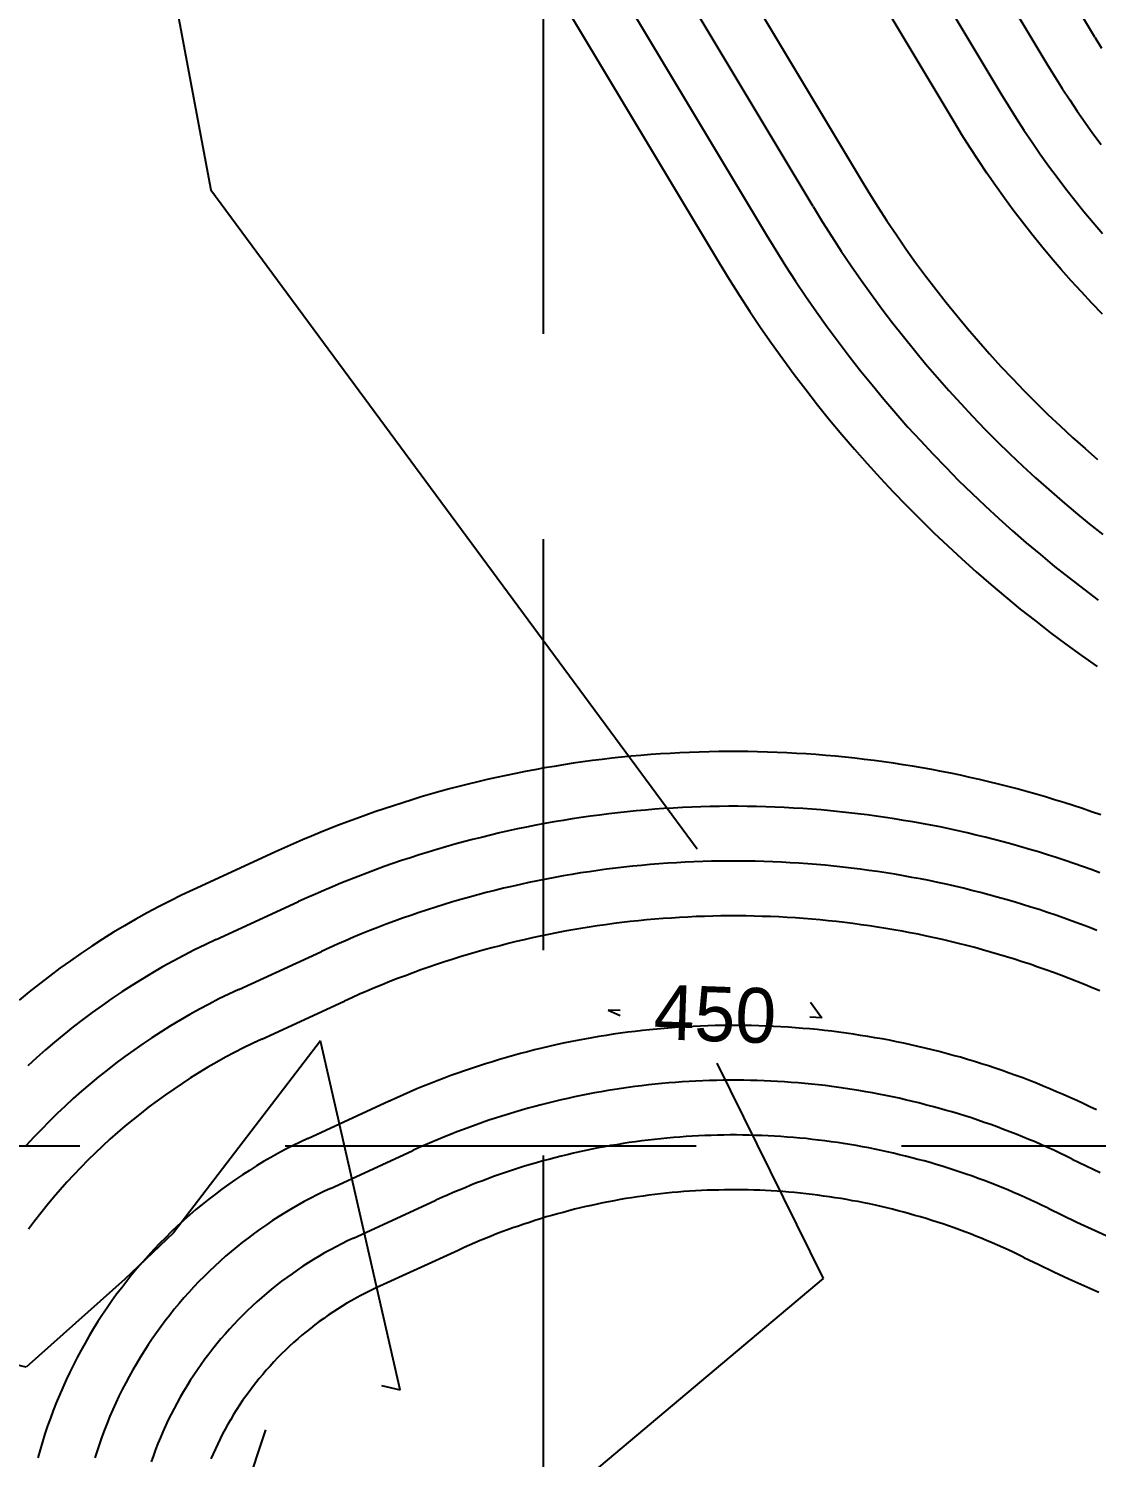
# Model space of a CAD drawing. Header units: inches. Extents: x 2439273 to 2445077, y 7048639 to 7057917.
# Drawn here: x 2443006 to 2443084, y 7055137.1 to 7055241.4 of the extents above; entities that cross this region are included whole.
import ezdxf
from ezdxf.enums import TextEntityAlignment as Align

# ---------------------------------------------------------------- set-up
doc = ezdxf.new("R2010")
doc.units = ezdxf.units.IN
doc.header["$LTSCALE"] = 300
doc.header["$MEASUREMENT"] = 0
for name, pattern in [('DASHED', [0.29, 0.25, -0.04]), ('DASHEDX2', [0.165, 0.125, -0.04]), ('HIDDEN', [0.375, 0.25, -0.125])]:
    doc.linetypes.add(name, pattern=pattern)
for name, color, linetype in [('EC', 43, 'DASHEDX2'), ('GRID', 254, 'HIDDEN'), ('PC', 43, 'DASHEDX2')]:
    doc.layers.add(name, color=color, linetype=linetype)
doc.styles.add('TMODELF', font='tmodelf')

msp = doc.modelspace()

# ---------------------------------------------------------------- linework, layer by layer
at = {"layer": 'EC', "color": 43, "linetype": 'DASHED', "flags": 128}
for points in [[(2442881.96, 7055573.21), (2442879.1, 7055531.43), (2442927.59, 7055455.25), (2442934.38, 7055434.1), (2442941.96, 7055423.03), (2442996.24, 7055347.46), (2443030.13, 7055325.05), (2443009.32, 7055280.28), (2442984.94, 7055240.37), (2443015.54, 7055249.83), (2443019.33, 7055229.64), (2443061.22, 7055172.89)], [(2443063.12, 7055170.33), (2443063.96, 7055169.19), (2443063.08, 7055169.22)], [(2443049.22, 7055169.72), (2443048.34, 7055169.75), (2443049.21, 7055169.35)], [(2443056.29, 7055165.86), (2443064.04, 7055150.15), (2443043.37, 7055132.78), (2443036.84, 7055130.33), (2443031.52, 7055127.82), (2443024.53, 7055129.62), (2443021.85, 7055134.61), (2443024.92, 7055143.83), (2443033.16, 7055142.03), (2443027.33, 7055167.51), (2443016.59, 7055153.49), (2443013.05, 7055150.11), (2443005.85, 7055143.67), (2443001.94, 7055144.57), (2442992.97, 7055122.7), (2442995.96, 7055089.49), (2443001.48, 7055083.84), (2443012, 7055052), (2443032.83, 7055030.65), (2443040.99, 7055013.68), (2443033.76, 7054941.31), (2443005.13, 7054922.14), (2443023.05, 7054903.21), (2442991.27, 7054863.26)]]:
    msp.add_lwpolyline(points, dxfattribs=at)
at = {"layer": 'GRID', "linetype": 'HIDDEN', "ltscale": 0.4}
for p, q in [((2443043.63, 7049369.12), (2443043.63, 7057765.42)), ((2439424.76, 7055159.84), (2444925.44, 7055159.84))]:
    msp.add_line(p, q, dxfattribs=at)
at = {"layer": 'PC', "color": 24, "linetype": 'Continuous', "flags": 128}
for points in [[(2443083.89, 7055240.78), (2442879.56, 7055581.25)], [(2442876.13, 7055579.19), (2443080.46, 7055238.72)], [(2442872.7, 7055577.14), (2443077.03, 7055236.66)], [(2443084.44, 7055220.57), (2443083.66, 7055221.37), (2443082.91, 7055222.18), (2443082.16, 7055223), (2443081.42, 7055223.83), (2443080.7, 7055224.67), (2443079.99, 7055225.53), (2443079.29, 7055226.39), (2443078.61, 7055227.27), (2443077.93, 7055228.15), (2443077.28, 7055229.04), (2443076.63, 7055229.95), (2443076, 7055230.86), (2443075.38, 7055231.78), (2443074.77, 7055232.71), (2443074.18, 7055233.65), (2443073.6, 7055234.6), (2442869.27, 7055575.08)], [(2442862.41, 7055570.96), (2443066.74, 7055230.49)], [(2443063.31, 7055228.43), (2442858.98, 7055568.9)], [(2442855.55, 7055566.84), (2443059.88, 7055226.37)], [(2442852.12, 7055564.79), (2443056.45, 7055224.31)], [(2443083.89, 7055240.78), (2443084.38, 7055239.98)], [(2443080.46, 7055238.72), (2443080.98, 7055237.87), (2443081.51, 7055237.03), (2443082.05, 7055236.2), (2443082.6, 7055235.37), (2443083.17, 7055234.55), (2443083.75, 7055233.75), (2443084.34, 7055232.95)], [(2443077.03, 7055236.66), (2443077.58, 7055235.76), (2443078.14, 7055234.87), (2443078.71, 7055233.99), (2443079.3, 7055233.11), (2443079.9, 7055232.25), (2443080.51, 7055231.39), (2443081.14, 7055230.55), (2443081.77, 7055229.71), (2443082.42, 7055228.88), (2443083.08, 7055228.06), (2443083.76, 7055227.25), (2443084.44, 7055226.45)], [(2443066.74, 7055230.49), (2443067.38, 7055229.44), (2443068.03, 7055228.4), (2443068.7, 7055227.37), (2443069.39, 7055226.35), (2443070.09, 7055225.34), (2443070.8, 7055224.34), (2443071.53, 7055223.36), (2443072.27, 7055222.38), (2443073.03, 7055221.41), (2443073.8, 7055220.46), (2443074.59, 7055219.51), (2443075.39, 7055218.58), (2443076.2, 7055217.66), (2443077.03, 7055216.75), (2443077.86, 7055215.86), (2443078.72, 7055214.97), (2443079.58, 7055214.1), (2443080.46, 7055213.24), (2443081.35, 7055212.4), (2443082.25, 7055211.56), (2443083.17, 7055210.74), (2443084.09, 7055209.94)], [(2443063.31, 7055228.43), (2443063.98, 7055227.33), (2443064.67, 7055226.24), (2443065.37, 7055225.16), (2443066.08, 7055224.1), (2443066.82, 7055223.04), (2443067.57, 7055221.99), (2443068.33, 7055220.96), (2443069.11, 7055219.93), (2443069.9, 7055218.92), (2443070.71, 7055217.92), (2443071.53, 7055216.93), (2443072.37, 7055215.96), (2443073.22, 7055214.99), (2443074.09, 7055214.04), (2443074.96, 7055213.1), (2443075.86, 7055212.17), (2443076.76, 7055211.26), (2443077.68, 7055210.36), (2443078.61, 7055209.48), (2443079.56, 7055208.6), (2443080.52, 7055207.75), (2443081.49, 7055206.9), (2443082.47, 7055206.07), (2443083.46, 7055205.26), (2443084.47, 7055204.46)], [(2443059.88, 7055226.37), (2443060.58, 7055225.22), (2443061.3, 7055224.08), (2443062.03, 7055222.96), (2443062.78, 7055221.84), (2443063.55, 7055220.74), (2443064.33, 7055219.64), (2443065.13, 7055218.56), (2443065.94, 7055217.49), (2443066.77, 7055216.43), (2443067.62, 7055215.39), (2443068.48, 7055214.35), (2443069.35, 7055213.33), (2443070.24, 7055212.32), (2443071.15, 7055211.33), (2443072.06, 7055210.35), (2443073, 7055209.38), (2443073.94, 7055208.42), (2443074.91, 7055207.48), (2443075.88, 7055206.56), (2443076.87, 7055205.65), (2443077.87, 7055204.75), (2443078.88, 7055203.87), (2443079.91, 7055203), (2443080.95, 7055202.14), (2443082, 7055201.31), (2443083.07, 7055200.49), (2443084.14, 7055199.68)], [(2443056.45, 7055224.31), (2443057.18, 7055223.11), (2443057.93, 7055221.93), (2443058.7, 7055220.75), (2443059.48, 7055219.59), (2443060.28, 7055218.43), (2443061.09, 7055217.29), (2443061.93, 7055216.16), (2443062.78, 7055215.05), (2443063.64, 7055213.94), (2443064.52, 7055212.85), (2443065.42, 7055211.77), (2443066.33, 7055210.71), (2443067.26, 7055209.65), (2443068.21, 7055208.62), (2443069.16, 7055207.59), (2443070.14, 7055206.58), (2443071.13, 7055205.59), (2443072.13, 7055204.6), (2443073.15, 7055203.64), (2443074.18, 7055202.69), (2443075.22, 7055201.75), (2443076.28, 7055200.83), (2443077.35, 7055199.92), (2443078.44, 7055199.03), (2443079.54, 7055198.16), (2443080.65, 7055197.3), (2443081.77, 7055196.46), (2443082.9, 7055195.64), (2443084.05, 7055194.83)], [(2443084.33, 7055184), (2443083.65, 7055184.23), (2443082.98, 7055184.46), (2443082.31, 7055184.68), (2443081.63, 7055184.9), (2443080.95, 7055185.11), (2443080.27, 7055185.32), (2443079.59, 7055185.52), (2443078.9, 7055185.71), (2443078.22, 7055185.9), (2443077.53, 7055186.08), (2443076.84, 7055186.25), (2443076.15, 7055186.42), (2443075.46, 7055186.59), (2443074.76, 7055186.74), (2443074.07, 7055186.89), (2443073.37, 7055187.04), (2443072.68, 7055187.17), (2443071.98, 7055187.31), (2443071.28, 7055187.43), (2443070.58, 7055187.55), (2443069.88, 7055187.66), (2443069.17, 7055187.77), (2443068.47, 7055187.87), (2443067.76, 7055187.97), (2443067.06, 7055188.05), (2443066.35, 7055188.14), (2443065.65, 7055188.21), (2443064.94, 7055188.28), (2443064.23, 7055188.34), (2443063.52, 7055188.4), (2443062.81, 7055188.45), (2443062.1, 7055188.49), (2443061.39, 7055188.53), (2443060.68, 7055188.56), (2443059.97, 7055188.59), (2443059.26, 7055188.61), (2443058.55, 7055188.62), (2443057.84, 7055188.63), (2443057.13, 7055188.63), (2443056.42, 7055188.62), (2443055.71, 7055188.61), (2443055, 7055188.59), (2443054.29, 7055188.56), (2443053.57, 7055188.53), (2443052.86, 7055188.49), (2443052.16, 7055188.45), (2443051.45, 7055188.4), (2443050.74, 7055188.34), (2443050.03, 7055188.28), (2443049.32, 7055188.21), (2443048.61, 7055188.13), (2443047.91, 7055188.05), (2443047.2, 7055187.96), (2443046.5, 7055187.87), (2443045.79, 7055187.77), (2443045.09, 7055187.66), (2443044.39, 7055187.54), (2443043.69, 7055187.43), (2443042.99, 7055187.3), (2443042.29, 7055187.17), (2443041.59, 7055187.03), (2443040.9, 7055186.88), (2443040.2, 7055186.73), (2443039.51, 7055186.58), (2443038.82, 7055186.41), (2443038.13, 7055186.25), (2443037.44, 7055186.07), (2443036.75, 7055185.89), (2443036.06, 7055185.7), (2443035.38, 7055185.51), (2443034.7, 7055185.31), (2443034.02, 7055185.1), (2443033.34, 7055184.89), (2443032.66, 7055184.67), (2443031.99, 7055184.45), (2443031.31, 7055184.22), (2443030.64, 7055183.98), (2443029.98, 7055183.74), (2443029.31, 7055183.49), (2443028.64, 7055183.24), (2443027.98, 7055182.98), (2443027.32, 7055182.72), (2443026.67, 7055182.44), (2443026.01, 7055182.17), (2443025.36, 7055181.89), (2443024.71, 7055181.6), (2443024.06, 7055181.3), (2443024, 7055181.27), (2443018.04, 7055178.53), (2443017.18, 7055178.13), (2443016.34, 7055177.71), (2443015.5, 7055177.28), (2443014.67, 7055176.84), (2443013.84, 7055176.38), (2443013.03, 7055175.91), (2443012.22, 7055175.43), (2443011.42, 7055174.93), (2443010.63, 7055174.41), (2443009.84, 7055173.89), (2443009.07, 7055173.35), (2443008.31, 7055172.8), (2443007.55, 7055172.23), (2443006.81, 7055171.66), (2443006.07, 7055171.07), (2443005.34, 7055170.47)], [(2443084.25, 7055179.76), (2443083.62, 7055180), (2443082.98, 7055180.23), (2443082.35, 7055180.45), (2443081.71, 7055180.67), (2443081.07, 7055180.88), (2443080.42, 7055181.09), (2443079.78, 7055181.29), (2443079.13, 7055181.48), (2443078.48, 7055181.67), (2443077.83, 7055181.86), (2443077.18, 7055182.03), (2443076.53, 7055182.21), (2443075.87, 7055182.37), (2443075.22, 7055182.53), (2443074.56, 7055182.69), (2443073.9, 7055182.84), (2443073.24, 7055182.98), (2443072.58, 7055183.12), (2443071.92, 7055183.25), (2443071.25, 7055183.37), (2443070.59, 7055183.49), (2443069.92, 7055183.6), (2443069.26, 7055183.71), (2443068.59, 7055183.81), (2443067.92, 7055183.91), (2443067.25, 7055184), (2443066.58, 7055184.08), (2443065.91, 7055184.16), (2443065.24, 7055184.23), (2443064.57, 7055184.3), (2443063.89, 7055184.36), (2443063.22, 7055184.41), (2443062.55, 7055184.46), (2443061.87, 7055184.5), (2443061.2, 7055184.54), (2443060.52, 7055184.57), (2443059.85, 7055184.59), (2443059.17, 7055184.61), (2443058.5, 7055184.62), (2443057.82, 7055184.63), (2443057.15, 7055184.63), (2443056.47, 7055184.62), (2443055.8, 7055184.61), (2443055.12, 7055184.59), (2443054.45, 7055184.57), (2443053.77, 7055184.54), (2443053.1, 7055184.5), (2443052.42, 7055184.46), (2443051.75, 7055184.41), (2443051.08, 7055184.35), (2443050.4, 7055184.29), (2443049.73, 7055184.23), (2443049.06, 7055184.16), (2443048.39, 7055184.08), (2443047.72, 7055183.99), (2443047.05, 7055183.9), (2443046.38, 7055183.81), (2443045.71, 7055183.71), (2443045.05, 7055183.6), (2443044.38, 7055183.49), (2443043.72, 7055183.37), (2443043.05, 7055183.24), (2443042.39, 7055183.11), (2443041.73, 7055182.97), (2443041.07, 7055182.83), (2443040.41, 7055182.68), (2443039.75, 7055182.52), (2443039.1, 7055182.36), (2443038.44, 7055182.2), (2443037.79, 7055182.03), (2443037.14, 7055181.85), (2443036.49, 7055181.66), (2443035.84, 7055181.47), (2443035.19, 7055181.28), (2443034.55, 7055181.08), (2443033.9, 7055180.87), (2443033.26, 7055180.66), (2443032.62, 7055180.44), (2443031.99, 7055180.22), (2443031.35, 7055179.99), (2443030.72, 7055179.75), (2443030.09, 7055179.51), (2443029.46, 7055179.26), (2443028.83, 7055179.01), (2443028.21, 7055178.75), (2443027.59, 7055178.49), (2443026.97, 7055178.22), (2443026.35, 7055177.95), (2443025.73, 7055177.67)], [(2443084.04, 7055175.56), (2443083.44, 7055175.79), (2443082.84, 7055176.02), (2443082.24, 7055176.24), (2443081.64, 7055176.46), (2443081.04, 7055176.67), (2443080.43, 7055176.88), (2443079.83, 7055177.08), (2443079.22, 7055177.27), (2443078.61, 7055177.46), (2443077.99, 7055177.65), (2443077.38, 7055177.83), (2443076.76, 7055178), (2443076.15, 7055178.17), (2443075.53, 7055178.33), (2443074.91, 7055178.49), (2443074.29, 7055178.64), (2443073.66, 7055178.79), (2443073.04, 7055178.93), (2443072.41, 7055179.07), (2443071.79, 7055179.2), (2443071.16, 7055179.32), (2443070.53, 7055179.44), (2443069.9, 7055179.55), (2443069.27, 7055179.66), (2443068.64, 7055179.76), (2443068.01, 7055179.86), (2443067.37, 7055179.95), (2443066.74, 7055180.03), (2443066.1, 7055180.11), (2443065.47, 7055180.18), (2443064.83, 7055180.25), (2443064.19, 7055180.32), (2443063.56, 7055180.37), (2443062.92, 7055180.42), (2443062.28, 7055180.47), (2443061.64, 7055180.51), (2443061, 7055180.54), (2443060.36, 7055180.57), (2443059.72, 7055180.59), (2443059.08, 7055180.61), (2443058.45, 7055180.62), (2443057.81, 7055180.63), (2443057.17, 7055180.63), (2443056.53, 7055180.62), (2443055.89, 7055180.61), (2443055.25, 7055180.59), (2443054.61, 7055180.57), (2443053.97, 7055180.54), (2443053.33, 7055180.51), (2443052.69, 7055180.47), (2443052.05, 7055180.42), (2443051.41, 7055180.37), (2443050.78, 7055180.31), (2443050.14, 7055180.25), (2443049.5, 7055180.18), (2443048.87, 7055180.11), (2443048.23, 7055180.03), (2443047.6, 7055179.94), (2443046.97, 7055179.85), (2443046.33, 7055179.76), (2443045.7, 7055179.65), (2443045.07, 7055179.55), (2443044.44, 7055179.43), (2443043.81, 7055179.31), (2443043.18, 7055179.19), (2443042.56, 7055179.06), (2443041.93, 7055178.92), (2443041.31, 7055178.78), (2443040.69, 7055178.64), (2443040.06, 7055178.48), (2443039.44, 7055178.33), (2443038.83, 7055178.16), (2443038.21, 7055177.99), (2443037.59, 7055177.82), (2443036.98, 7055177.64), (2443036.37, 7055177.45), (2443035.76, 7055177.26), (2443035.15, 7055177.07), (2443034.54, 7055176.87), (2443033.93, 7055176.66), (2443033.33, 7055176.45), (2443032.73, 7055176.23), (2443032.13, 7055176.01), (2443031.53, 7055175.78), (2443030.93, 7055175.55), (2443030.34, 7055175.31), (2443029.75, 7055175.06), (2443029.16, 7055174.81), (2443028.57, 7055174.56), (2443027.99, 7055174.3), (2443027.41, 7055174.03)], [(2443019.71, 7055174.9), (2443025.67, 7055177.64), (2443025.73, 7055177.67)], [(2443084.24, 7055171.15), (2443083.68, 7055171.38), (2443083.12, 7055171.61), (2443082.56, 7055171.84), (2443082, 7055172.06), (2443081.44, 7055172.28), (2443080.87, 7055172.49), (2443080.3, 7055172.69), (2443079.73, 7055172.89), (2443079.16, 7055173.09), (2443078.59, 7055173.28), (2443078.01, 7055173.46), (2443077.43, 7055173.64), (2443076.85, 7055173.81), (2443076.27, 7055173.98), (2443075.69, 7055174.15), (2443075.11, 7055174.31), (2443074.53, 7055174.46), (2443073.94, 7055174.61), (2443073.35, 7055174.75), (2443072.76, 7055174.89), (2443072.18, 7055175.02), (2443071.58, 7055175.15), (2443070.99, 7055175.28), (2443070.4, 7055175.39), (2443069.81, 7055175.5), (2443069.21, 7055175.61), (2443068.62, 7055175.71), (2443068.02, 7055175.81), (2443067.42, 7055175.9), (2443066.82, 7055175.98), (2443066.22, 7055176.07), (2443065.62, 7055176.14), (2443065.02, 7055176.21), (2443064.42, 7055176.27), (2443063.82, 7055176.33), (2443063.22, 7055176.39), (2443062.62, 7055176.43), (2443062.02, 7055176.48), (2443061.41, 7055176.51), (2443060.81, 7055176.55), (2443060.2, 7055176.57), (2443059.6, 7055176.59), (2443059, 7055176.61), (2443058.39, 7055176.62), (2443057.79, 7055176.63), (2443057.18, 7055176.63), (2443056.58, 7055176.62), (2443055.98, 7055176.61), (2443055.37, 7055176.59), (2443054.77, 7055176.57), (2443054.16, 7055176.54), (2443053.56, 7055176.51), (2443052.96, 7055176.47), (2443052.35, 7055176.43), (2443051.75, 7055176.38), (2443051.15, 7055176.33), (2443050.55, 7055176.27), (2443049.95, 7055176.21), (2443049.35, 7055176.14), (2443048.75, 7055176.06), (2443048.15, 7055175.98), (2443047.55, 7055175.89), (2443046.95, 7055175.8), (2443046.36, 7055175.71), (2443045.76, 7055175.61), (2443045.17, 7055175.5), (2443044.57, 7055175.39), (2443043.98, 7055175.27), (2443043.39, 7055175.15), (2443042.8, 7055175.02), (2443042.21, 7055174.88), (2443041.62, 7055174.75), (2443041.03, 7055174.6), (2443040.45, 7055174.45), (2443039.86, 7055174.3), (2443039.28, 7055174.14), (2443038.7, 7055173.98), (2443038.12, 7055173.81), (2443037.54, 7055173.63), (2443036.96, 7055173.45), (2443036.39, 7055173.27), (2443035.81, 7055173.08), (2443035.24, 7055172.88), (2443034.67, 7055172.68), (2443034.1, 7055172.47), (2443033.54, 7055172.26), (2443032.97, 7055172.05), (2443032.41, 7055171.83), (2443031.85, 7055171.6), (2443031.29, 7055171.37), (2443030.73, 7055171.14), (2443030.18, 7055170.9), (2443029.63, 7055170.65), (2443029.08, 7055170.4)], [(2443019.71, 7055174.9), (2443018.92, 7055174.52), (2443018.13, 7055174.14), (2443017.35, 7055173.74), (2443016.58, 7055173.33), (2443015.81, 7055172.9), (2443015.06, 7055172.46), (2443014.31, 7055172.01), (2443013.56, 7055171.55), (2443012.83, 7055171.07), (2443012.1, 7055170.59), (2443011.38, 7055170.09), (2443010.67, 7055169.57), (2443009.97, 7055169.05), (2443009.28, 7055168.52), (2443008.6, 7055167.97), (2443007.92, 7055167.41), (2443007.26, 7055166.84), (2443006.6, 7055166.26), (2443005.96, 7055165.67)], [(2443021.38, 7055171.26), (2443027.35, 7055174.01), (2443027.41, 7055174.03)], [(2443021.38, 7055171.26), (2443020.65, 7055170.92), (2443019.92, 7055170.56), (2443019.2, 7055170.19), (2443018.49, 7055169.81), (2443017.79, 7055169.42), (2443017.09, 7055169.02), (2443016.39, 7055168.6), (2443015.71, 7055168.17), (2443015.03, 7055167.73), (2443014.36, 7055167.28), (2443013.7, 7055166.82), (2443013.04, 7055166.35), (2443012.39, 7055165.87), (2443011.75, 7055165.37), (2443011.12, 7055164.87), (2443010.5, 7055164.35), (2443009.89, 7055163.83), (2443009.28, 7055163.29), (2443008.69, 7055162.74), (2443008.1, 7055162.19), (2443007.53, 7055161.62), (2443006.96, 7055161.04), (2443006.4, 7055160.46), (2443005.85, 7055159.86)], [(2443023.05, 7055167.63), (2443029.02, 7055170.37), (2443029.08, 7055170.4)], [(2443084, 7055162.46), (2443083.52, 7055162.69), (2443083.04, 7055162.92), (2443082.56, 7055163.15), (2443082.07, 7055163.37), (2443081.58, 7055163.58), (2443081.09, 7055163.79), (2443080.6, 7055164), (2443080.11, 7055164.2), (2443079.62, 7055164.4), (2443079.12, 7055164.6), (2443078.62, 7055164.79), (2443078.12, 7055164.97), (2443077.62, 7055165.15), (2443077.12, 7055165.33), (2443076.61, 7055165.5), (2443076.11, 7055165.67), (2443075.6, 7055165.83), (2443075.09, 7055165.99), (2443074.58, 7055166.15), (2443074.07, 7055166.3), (2443073.55, 7055166.44), (2443073.04, 7055166.58), (2443072.52, 7055166.72), (2443072.01, 7055166.85), (2443071.49, 7055166.97), (2443070.97, 7055167.1), (2443070.45, 7055167.21), (2443069.93, 7055167.33), (2443069.41, 7055167.43), (2443068.88, 7055167.54), (2443068.36, 7055167.64), (2443067.83, 7055167.73), (2443067.31, 7055167.82), (2443066.78, 7055167.9), (2443066.25, 7055167.98), (2443065.73, 7055168.06), (2443065.2, 7055168.13), (2443064.67, 7055168.2), (2443064.14, 7055168.26), (2443063.61, 7055168.32), (2443063.08, 7055168.37), (2443062.55, 7055168.41), (2443062.02, 7055168.46), (2443061.48, 7055168.49), (2443060.95, 7055168.53), (2443060.42, 7055168.56), (2443059.89, 7055168.58), (2443059.35, 7055168.6), (2443058.82, 7055168.61), (2443058.29, 7055168.62), (2443057.75, 7055168.63), (2443057.22, 7055168.63), (2443056.69, 7055168.62), (2443056.16, 7055168.61), (2443055.62, 7055168.6), (2443055.09, 7055168.58), (2443054.56, 7055168.55), (2443054.02, 7055168.53), (2443053.49, 7055168.49), (2443052.96, 7055168.45), (2443052.43, 7055168.41), (2443051.9, 7055168.36), (2443051.37, 7055168.31), (2443050.84, 7055168.26), (2443050.31, 7055168.19), (2443049.78, 7055168.13), (2443049.25, 7055168.06), (2443048.72, 7055167.98), (2443048.19, 7055167.9), (2443047.67, 7055167.82), (2443047.14, 7055167.73), (2443046.62, 7055167.63), (2443046.09, 7055167.53), (2443045.57, 7055167.43), (2443045.05, 7055167.32), (2443044.53, 7055167.21), (2443044.01, 7055167.09), (2443043.49, 7055166.97), (2443042.97, 7055166.84), (2443042.45, 7055166.71), (2443041.94, 7055166.57), (2443041.42, 7055166.43), (2443040.91, 7055166.29), (2443040.4, 7055166.14), (2443039.89, 7055165.98), (2443039.38, 7055165.82), (2443038.87, 7055165.66), (2443038.37, 7055165.49), (2443037.86, 7055165.32), (2443037.36, 7055165.14), (2443036.86, 7055164.96), (2443036.36, 7055164.78), (2443035.86, 7055164.59), (2443035.36, 7055164.39), (2443034.87, 7055164.19), (2443034.38, 7055163.99), (2443033.88, 7055163.78), (2443033.39, 7055163.57), (2443032.91, 7055163.35), (2443032.42, 7055163.13)], [(2443023.05, 7055167.63), (2443022.38, 7055167.31), (2443021.72, 7055166.99), (2443021.06, 7055166.65), (2443020.4, 7055166.3), (2443019.76, 7055165.94), (2443019.12, 7055165.57), (2443018.48, 7055165.19), (2443017.85, 7055164.8), (2443017.23, 7055164.39), (2443016.62, 7055163.98), (2443016.01, 7055163.56), (2443015.41, 7055163.13), (2443014.81, 7055162.68), (2443014.23, 7055162.23), (2443013.65, 7055161.77), (2443013.08, 7055161.29), (2443012.52, 7055160.81), (2443011.96, 7055160.32), (2443011.42, 7055159.82), (2443010.88, 7055159.31), (2443010.35, 7055158.79), (2443009.83, 7055158.26), (2443009.32, 7055157.73), (2443008.82, 7055157.18), (2443008.33, 7055156.63), (2443007.85, 7055156.07), (2443007.37, 7055155.5), (2443006.91, 7055154.92), (2443006.45, 7055154.33), (2443006.01, 7055153.74)], [(2443082.23, 7055158.87), (2443081.79, 7055159.09), (2443081.34, 7055159.3), (2443080.89, 7055159.51), (2443080.43, 7055159.72), (2443079.98, 7055159.92), (2443079.52, 7055160.12), (2443079.06, 7055160.31), (2443078.6, 7055160.5), (2443078.14, 7055160.68), (2443077.68, 7055160.87), (2443077.21, 7055161.04), (2443076.75, 7055161.22), (2443076.28, 7055161.39), (2443075.81, 7055161.55), (2443075.34, 7055161.71), (2443074.87, 7055161.87), (2443074.39, 7055162.02), (2443073.92, 7055162.17), (2443073.44, 7055162.31), (2443072.96, 7055162.45), (2443072.48, 7055162.59), (2443072, 7055162.72), (2443071.52, 7055162.84), (2443071.04, 7055162.97), (2443070.56, 7055163.08), (2443070.07, 7055163.2), (2443069.59, 7055163.31), (2443069.1, 7055163.41), (2443068.61, 7055163.51), (2443068.12, 7055163.61), (2443067.64, 7055163.7), (2443067.15, 7055163.79), (2443066.65, 7055163.87), (2443066.16, 7055163.95), (2443065.67, 7055164.03), (2443065.18, 7055164.1), (2443064.69, 7055164.16), (2443064.19, 7055164.23), (2443063.7, 7055164.28), (2443063.2, 7055164.34), (2443062.71, 7055164.38), (2443062.21, 7055164.43), (2443061.72, 7055164.47), (2443061.22, 7055164.5), (2443060.72, 7055164.53), (2443060.23, 7055164.56), (2443059.73, 7055164.58), (2443059.23, 7055164.6), (2443058.73, 7055164.61), (2443058.24, 7055164.62), (2443057.74, 7055164.63), (2443057.24, 7055164.63), (2443056.74, 7055164.62), (2443056.25, 7055164.61), (2443055.75, 7055164.6), (2443055.25, 7055164.58), (2443054.75, 7055164.56), (2443054.26, 7055164.53), (2443053.76, 7055164.5), (2443053.26, 7055164.47), (2443052.77, 7055164.43), (2443052.27, 7055164.38), (2443051.78, 7055164.33), (2443051.28, 7055164.28), (2443050.79, 7055164.22), (2443050.29, 7055164.16), (2443049.8, 7055164.09), (2443049.31, 7055164.02), (2443048.82, 7055163.95), (2443048.32, 7055163.87), (2443047.83, 7055163.79), (2443047.34, 7055163.7), (2443046.85, 7055163.61), (2443046.37, 7055163.51), (2443045.88, 7055163.41), (2443045.39, 7055163.3), (2443044.91, 7055163.19), (2443044.42, 7055163.08), (2443043.94, 7055162.96), (2443043.46, 7055162.84), (2443042.98, 7055162.71), (2443042.5, 7055162.58), (2443042.02, 7055162.44), (2443041.54, 7055162.3), (2443041.06, 7055162.16), (2443040.59, 7055162.01), (2443040.11, 7055161.86), (2443039.64, 7055161.7), (2443039.17, 7055161.54), (2443038.7, 7055161.38), (2443038.23, 7055161.21), (2443037.77, 7055161.03), (2443037.3, 7055160.86), (2443036.84, 7055160.67), (2443036.38, 7055160.49), (2443035.92, 7055160.3), (2443035.46, 7055160.11), (2443035, 7055159.91), (2443034.55, 7055159.71), (2443034.09, 7055159.5)], [(2443026.4, 7055160.36), (2443032.36, 7055163.11), (2443032.42, 7055163.13)], [(2443080.47, 7055155.28), (2443080.05, 7055155.48), (2443079.64, 7055155.68), (2443079.22, 7055155.88), (2443078.8, 7055156.07), (2443078.37, 7055156.25), (2443077.95, 7055156.44), (2443077.52, 7055156.62), (2443077.1, 7055156.79), (2443076.67, 7055156.97), (2443076.24, 7055157.13), (2443075.81, 7055157.3), (2443075.37, 7055157.46), (2443074.94, 7055157.62), (2443074.5, 7055157.77), (2443074.06, 7055157.92), (2443073.62, 7055158.06), (2443073.18, 7055158.21), (2443072.74, 7055158.34), (2443072.3, 7055158.48), (2443071.86, 7055158.61), (2443071.41, 7055158.73), (2443070.97, 7055158.85), (2443070.52, 7055158.97), (2443070.07, 7055159.08), (2443069.62, 7055159.19), (2443069.17, 7055159.3), (2443068.72, 7055159.4), (2443068.27, 7055159.5), (2443067.82, 7055159.59), (2443067.37, 7055159.68), (2443066.91, 7055159.77), (2443066.46, 7055159.85), (2443066, 7055159.93), (2443065.54, 7055160), (2443065.09, 7055160.07), (2443064.63, 7055160.14), (2443064.17, 7055160.2), (2443063.71, 7055160.25), (2443063.25, 7055160.31), (2443062.8, 7055160.36), (2443062.34, 7055160.4), (2443061.87, 7055160.44), (2443061.41, 7055160.48), (2443060.95, 7055160.51), (2443060.49, 7055160.54), (2443060.03, 7055160.57), (2443059.57, 7055160.59), (2443059.11, 7055160.6), (2443058.65, 7055160.61), (2443058.18, 7055160.62), (2443057.72, 7055160.63), (2443057.26, 7055160.63), (2443056.8, 7055160.62), (2443056.33, 7055160.61), (2443055.87, 7055160.6), (2443055.41, 7055160.58), (2443054.95, 7055160.56), (2443054.49, 7055160.54), (2443054.03, 7055160.51), (2443053.57, 7055160.48), (2443053.11, 7055160.44), (2443052.64, 7055160.4), (2443052.19, 7055160.35), (2443051.73, 7055160.3), (2443051.27, 7055160.25), (2443050.81, 7055160.19), (2443050.35, 7055160.13), (2443049.89, 7055160.07), (2443049.44, 7055160), (2443048.98, 7055159.92), (2443048.52, 7055159.85), (2443048.07, 7055159.76), (2443047.62, 7055159.68), (2443047.16, 7055159.59), (2443046.71, 7055159.49), (2443046.26, 7055159.4), (2443045.81, 7055159.29), (2443045.36, 7055159.19), (2443044.91, 7055159.08), (2443044.46, 7055158.96), (2443044.01, 7055158.85), (2443043.57, 7055158.73), (2443043.12, 7055158.6), (2443042.68, 7055158.47), (2443042.24, 7055158.34), (2443041.8, 7055158.2), (2443041.36, 7055158.06), (2443040.92, 7055157.91), (2443040.48, 7055157.76), (2443040.04, 7055157.61), (2443039.61, 7055157.45), (2443039.18, 7055157.29), (2443038.74, 7055157.13), (2443038.31, 7055156.96), (2443037.89, 7055156.78), (2443037.46, 7055156.61), (2443037.03, 7055156.43), (2443036.61, 7055156.24), (2443036.19, 7055156.06), (2443035.77, 7055155.87)], [(2443026.4, 7055160.36), (2443025.85, 7055160.1), (2443025.3, 7055159.84), (2443024.76, 7055159.56), (2443024.23, 7055159.27), (2443023.7, 7055158.98), (2443023.18, 7055158.68), (2443022.66, 7055158.37), (2443022.14, 7055158.04), (2443021.63, 7055157.72), (2443021.13, 7055157.38), (2443020.63, 7055157.03), (2443020.14, 7055156.68), (2443019.66, 7055156.31), (2443019.18, 7055155.94), (2443018.7, 7055155.56), (2443018.24, 7055155.18), (2443017.78, 7055154.78), (2443017.32, 7055154.38), (2443016.88, 7055153.97), (2443016.44, 7055153.55), (2443016.01, 7055153.13), (2443015.58, 7055152.7), (2443015.16, 7055152.26), (2443014.75, 7055151.81), (2443014.35, 7055151.36), (2443013.95, 7055150.9), (2443013.57, 7055150.43), (2443013.19, 7055149.96), (2443012.82, 7055149.48), (2443012.45, 7055149), (2443012.1, 7055148.51), (2443011.75, 7055148.01), (2443011.41, 7055147.51), (2443011.08, 7055147), (2443010.76, 7055146.49), (2443010.45, 7055145.97), (2443010.14, 7055145.44), (2443009.85, 7055144.91), (2443009.56, 7055144.38), (2443009.29, 7055143.84), (2443009.02, 7055143.3), (2443008.76, 7055142.75), (2443008.51, 7055142.2), (2443008.27, 7055141.64), (2443008.04, 7055141.08), (2443007.82, 7055140.51), (2443007.61, 7055139.95), (2443007.41, 7055139.38), (2443007.21, 7055138.8), (2443007.03, 7055138.22), (2443006.86, 7055137.64), (2443006.69, 7055137.06)], [(2443028.07, 7055156.73), (2443034.03, 7055159.47), (2443034.09, 7055159.5)], [(2443082.23, 7055158.87), (2443083.26, 7055158.37), (2443084.28, 7055157.88)], [(2443028.07, 7055156.73), (2443027.58, 7055156.5), (2443027.1, 7055156.26), (2443026.62, 7055156.01), (2443026.14, 7055155.76), (2443025.67, 7055155.5), (2443025.21, 7055155.23), (2443024.74, 7055154.95), (2443024.29, 7055154.67), (2443023.83, 7055154.38), (2443023.39, 7055154.08), (2443022.95, 7055153.77), (2443022.51, 7055153.45), (2443022.08, 7055153.13), (2443021.65, 7055152.8), (2443021.23, 7055152.46), (2443020.82, 7055152.12), (2443020.41, 7055151.77), (2443020, 7055151.41), (2443019.61, 7055151.05), (2443019.22, 7055150.68), (2443018.83, 7055150.3), (2443018.45, 7055149.92), (2443018.08, 7055149.53), (2443017.72, 7055149.13), (2443017.36, 7055148.73), (2443017.01, 7055148.32), (2443016.66, 7055147.9), (2443016.33, 7055147.48), (2443016, 7055147.06), (2443015.67, 7055146.63), (2443015.36, 7055146.19), (2443015.05, 7055145.75), (2443014.75, 7055145.3), (2443014.46, 7055144.85), (2443014.17, 7055144.39), (2443013.89, 7055143.93), (2443013.62, 7055143.47), (2443013.36, 7055143), (2443013.11, 7055142.52), (2443012.86, 7055142.04), (2443012.62, 7055141.56), (2443012.39, 7055141.07), (2443012.17, 7055140.58), (2443011.96, 7055140.09), (2443011.75, 7055139.59), (2443011.56, 7055139.09), (2443011.37, 7055138.58), (2443011.19, 7055138.07), (2443011.02, 7055137.56), (2443010.85, 7055137.05)], [(2443078.7, 7055151.69), (2443078.32, 7055151.88), (2443077.93, 7055152.06), (2443077.55, 7055152.24), (2443077.16, 7055152.42), (2443076.77, 7055152.59), (2443076.38, 7055152.76), (2443075.98, 7055152.93), (2443075.59, 7055153.09), (2443075.19, 7055153.25), (2443074.8, 7055153.4), (2443074.4, 7055153.56), (2443074, 7055153.7), (2443073.6, 7055153.85), (2443073.19, 7055153.99), (2443072.79, 7055154.13), (2443072.38, 7055154.26), (2443071.98, 7055154.39), (2443071.57, 7055154.52), (2443071.16, 7055154.64), (2443070.75, 7055154.76), (2443070.34, 7055154.88), (2443069.93, 7055154.99), (2443069.52, 7055155.1), (2443069.11, 7055155.2), (2443068.69, 7055155.3), (2443068.28, 7055155.4), (2443067.86, 7055155.5), (2443067.44, 7055155.59), (2443067.03, 7055155.67), (2443066.61, 7055155.76), (2443066.19, 7055155.83), (2443065.77, 7055155.91), (2443065.35, 7055155.98), (2443064.93, 7055156.05), (2443064.5, 7055156.11), (2443064.08, 7055156.17), (2443063.66, 7055156.23), (2443063.24, 7055156.28), (2443062.81, 7055156.33), (2443062.39, 7055156.38), (2443061.96, 7055156.42), (2443061.54, 7055156.46), (2443061.11, 7055156.49), (2443060.69, 7055156.52), (2443060.26, 7055156.55), (2443059.84, 7055156.57), (2443059.41, 7055156.59), (2443058.98, 7055156.6), (2443058.56, 7055156.62), (2443058.13, 7055156.62), (2443057.7, 7055156.63), (2443057.28, 7055156.63), (2443056.85, 7055156.62), (2443056.42, 7055156.61), (2443056, 7055156.6), (2443055.57, 7055156.59), (2443055.15, 7055156.57), (2443054.72, 7055156.55), (2443054.29, 7055156.52), (2443053.87, 7055156.49), (2443053.44, 7055156.45), (2443053.02, 7055156.42), (2443052.59, 7055156.38), (2443052.17, 7055156.33), (2443051.75, 7055156.28), (2443051.32, 7055156.23), (2443050.9, 7055156.17), (2443050.48, 7055156.11), (2443050.06, 7055156.05), (2443049.64, 7055155.98), (2443049.21, 7055155.91), (2443048.79, 7055155.83), (2443048.38, 7055155.75), (2443047.96, 7055155.67), (2443047.54, 7055155.58), (2443047.12, 7055155.49), (2443046.71, 7055155.4), (2443046.29, 7055155.3), (2443045.88, 7055155.2), (2443045.46, 7055155.09), (2443045.05, 7055154.98), (2443044.64, 7055154.87), (2443044.23, 7055154.76), (2443043.82, 7055154.64), (2443043.41, 7055154.51), (2443043, 7055154.38), (2443042.6, 7055154.25), (2443042.19, 7055154.12), (2443041.79, 7055153.98), (2443041.39, 7055153.84), (2443040.99, 7055153.7), (2443040.59, 7055153.55), (2443040.19, 7055153.4), (2443039.79, 7055153.24), (2443039.39, 7055153.08), (2443039, 7055152.92), (2443038.61, 7055152.75), (2443038.22, 7055152.58), (2443037.83, 7055152.41), (2443037.44, 7055152.23)], [(2443029.74, 7055153.09), (2443035.71, 7055155.84), (2443035.77, 7055155.87)], [(2443080.47, 7055155.28), (2443081.52, 7055154.77), (2443082.58, 7055154.26), (2443083.65, 7055153.77), (2443084.71, 7055153.28)], [(2443029.74, 7055153.09), (2443029.31, 7055152.89), (2443028.89, 7055152.68), (2443028.47, 7055152.47), (2443028.06, 7055152.25), (2443027.64, 7055152.02), (2443027.24, 7055151.78), (2443026.83, 7055151.54), (2443026.43, 7055151.29), (2443026.04, 7055151.04), (2443025.64, 7055150.77), (2443025.26, 7055150.5), (2443024.88, 7055150.23), (2443024.5, 7055149.95), (2443024.12, 7055149.66), (2443023.76, 7055149.36), (2443023.39, 7055149.06), (2443023.04, 7055148.76), (2443022.68, 7055148.44), (2443022.34, 7055148.12), (2443021.99, 7055147.8), (2443021.66, 7055147.47), (2443021.33, 7055147.13), (2443021, 7055146.79), (2443020.68, 7055146.44), (2443020.37, 7055146.09), (2443020.06, 7055145.74), (2443019.76, 7055145.37), (2443019.47, 7055145.01), (2443019.18, 7055144.63), (2443018.9, 7055144.26), (2443018.62, 7055143.87), (2443018.35, 7055143.49), (2443018.09, 7055143.1), (2443017.83, 7055142.7), (2443017.58, 7055142.3), (2443017.34, 7055141.9), (2443017.1, 7055141.49), (2443016.87, 7055141.08), (2443016.65, 7055140.66), (2443016.43, 7055140.24), (2443016.22, 7055139.82), (2443016.02, 7055139.39), (2443015.83, 7055138.96), (2443015.64, 7055138.53), (2443015.46, 7055138.1), (2443015.29, 7055137.66), (2443015.13, 7055137.22), (2443014.97, 7055136.77)], [(2443037.44, 7055152.23), (2443037.38, 7055152.2), (2443031.41, 7055149.46)], [(2443078.7, 7055151.69), (2443079.79, 7055151.16), (2443080.88, 7055150.64), (2443081.98, 7055150.13), (2443083.08, 7055149.63), (2443084.18, 7055149.14)], [(2443031.41, 7055149.46), (2443031.05, 7055149.29), (2443030.68, 7055149.11), (2443030.32, 7055148.93), (2443029.97, 7055148.74), (2443029.62, 7055148.54), (2443029.27, 7055148.34), (2443028.92, 7055148.13), (2443028.58, 7055147.92), (2443028.24, 7055147.7), (2443027.9, 7055147.47), (2443027.57, 7055147.24), (2443027.24, 7055147), (2443026.92, 7055146.76), (2443026.6, 7055146.51), (2443026.28, 7055146.26), (2443025.97, 7055146), (2443025.67, 7055145.74), (2443025.36, 7055145.47), (2443025.07, 7055145.2), (2443024.77, 7055144.92), (2443024.49, 7055144.64), (2443024.2, 7055144.35), (2443023.92, 7055144.06), (2443023.65, 7055143.76), (2443023.38, 7055143.46), (2443023.12, 7055143.15), (2443022.86, 7055142.84), (2443022.61, 7055142.53), (2443022.36, 7055142.21), (2443022.12, 7055141.88), (2443021.88, 7055141.56), (2443021.65, 7055141.23), (2443021.42, 7055140.89), (2443021.2, 7055140.55), (2443020.99, 7055140.21), (2443020.78, 7055139.86), (2443020.58, 7055139.51), (2443020.38, 7055139.16), (2443020.19, 7055138.8), (2443020.01, 7055138.45), (2443019.83, 7055138.08), (2443019.66, 7055137.72), (2443019.49, 7055137.35), (2443019.33, 7055136.98)]]:
    msp.add_lwpolyline(points, dxfattribs=at)

# ---------------------------------------------------------------- texts
at = {"layer": 'EC', "color": 43, "linetype": 'Continuous', "style": 'TMODELF'}
msp.add_text('450', height=4, rotation=357.9543, dxfattribs=at).set_placement((2443056.15, 7055169.47), align=Align.MIDDLE_CENTER)

doc.saveas('drawing.dxf')
